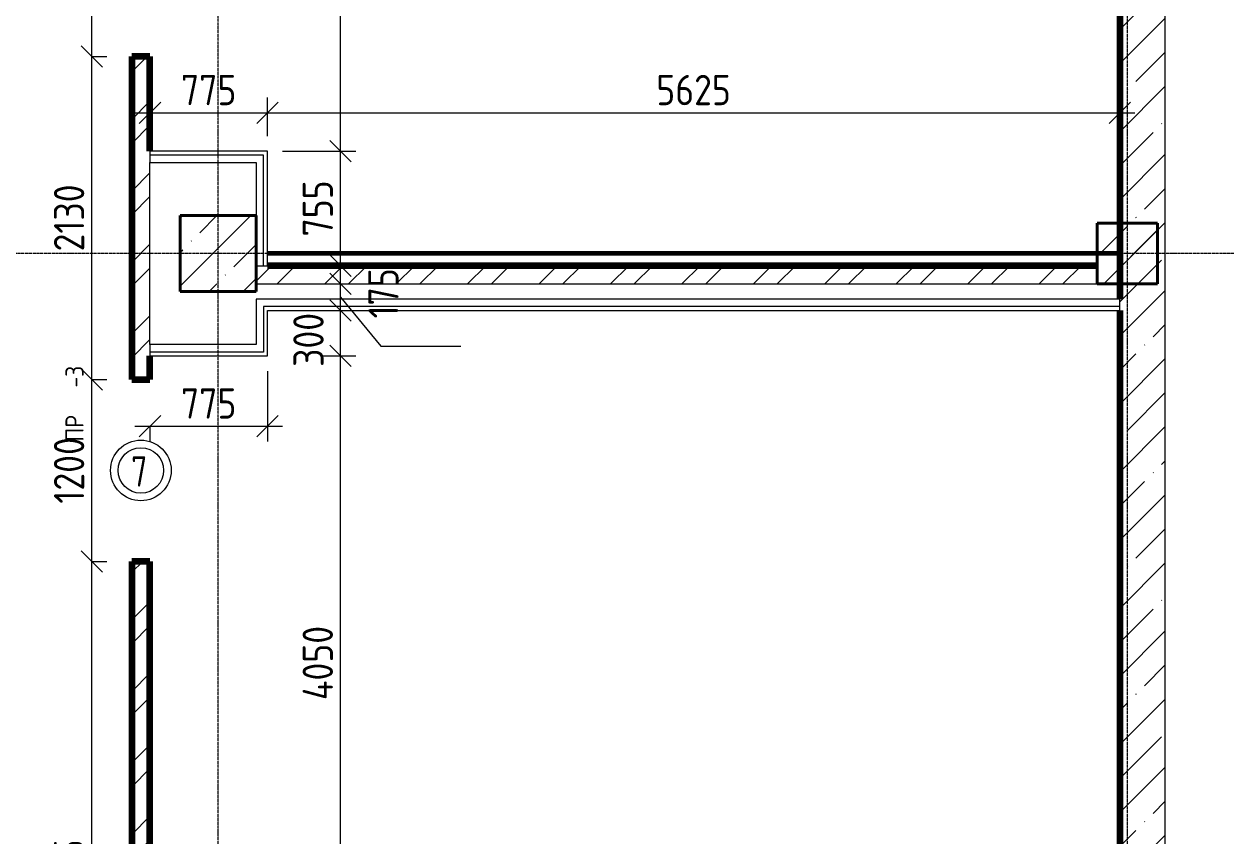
# Model space of a CAD drawing. Header units: millimetres. Extents: x -56773 to 221258, y -262288 to 26541.
# Drawn here: x -10480 to -2497, y 10965 to 16317 of the extents above; entities that cross this region are included whole.
import ezdxf

# ---------------------------------------------------------------- set-up
doc = ezdxf.new("R2010")
doc.units = ezdxf.units.MM
doc.linetypes.add('ADSK_Линия сетки', pattern=[25, 20, -2.5, 0, -2.5])
for name, color, linetype, lineweight in [('3.1 Штукатурка для инвесторов', 5, 'Continuous', 60), ('3.2) Штук 4 вып Сентябрь', 162, 'Continuous', 120), ('4.3)Шпакл баз сент инв подв и 1 эт', 6, 'Continuous', 60), ('Марки', 7, 'Continuous', 20), ('Марки дверей', 7, 'Continuous', 20), ('Несущие колонны', 7, 'Continuous', 18), ('Оси', 7, 'Continuous', 9), ('Размеры', 7, 'Continuous', 9), ('Стены внутренние', 7, 'Continuous', 18), ('Стены штриховка', 7, 'Continuous', 9)]:
    doc.layers.add(name, color=color, linetype=linetype, lineweight=lineweight)
doc.styles.add('GOST Common_3', font='', dxfattribs={"width": 0.9, "height": 200})
doc.styles.add('GOST Common_9', font='', dxfattribs={"width": 0.9, "height": 120})
doc.styles.add('GOST Common_B', font='', dxfattribs={"width": 0.8, "height": 200})
doc.styles.get('GOST Common_3').set_extended_font_data('GOST Common')
doc.styles.get('GOST Common_9').set_extended_font_data('GOST Common')
doc.styles.get('GOST Common_B').set_extended_font_data('GOST Common', bold=True)
doc.dimstyles.new('ADSK_Основной_2_0', dxfattribs={"dimscale": 304.8, "dimtxt": 201.142999, "dimasz": 0.463911, "dimexe": 0.328084, "dimexo": 0.328084, "dimgap": 0.164042, "dimtad": 1, "dimdec": 3, "dimrnd": 0.001, "dimdsep": 46, "dimtxsty": 'GOST Common_3', "dimblk1": 'OBLIQUE', "dimblk2": 'OBLIQUE', "dimsah": 1, "dimcen": 0.09, "dimdle": 0.328084, "dimazin": 2, "dimtfac": 1, "dimtdec": 4, "dimtix": 1, "dimtmove": 0, "dimatfit": 3, "dimfxl": 1, "dimtvp": 1, "dimtolj": 1, "dimtzin": 0, "dimlwd": 20, "dimlwe": 20, "dimarcsym": 2})
doc.dimstyles.new('ADSK_Основной_2_0_1', dxfattribs={"dimscale": 304.8, "dimtxt": 201.142999, "dimasz": 0.463911, "dimexe": 0.328084, "dimexo": 0.328084, "dimgap": 0.164042, "dimtad": 1, "dimdec": 3, "dimrnd": 0.001, "dimdsep": 46, "dimtxsty": 'GOST Common_3', "dimblk1": 'OBLIQUE', "dimblk2": 'OBLIQUE', "dimsah": 1, "dimcen": 0.09, "dimdle": 0.328084, "dimazin": 2, "dimtfac": 1, "dimtdec": 4, "dimtix": 1, "dimtmove": 1, "dimatfit": 3, "dimfxl": 1, "dimtvp": 1, "dimtolj": 1, "dimtzin": 0, "dimlwd": 20, "dimlwe": 20, "dimarcsym": 2})
pattern_1 = [(45, (0, 0), (-224.5064, 224.5064), []), (45, (224.5, 0), (-224.5064, 224.5064), [396.875, -79.375, 3.353, -76.022])]
pattern_2 = [(45, (0, 0), (-235.7317, 235.7317), []), (45, (157.15, 0), (-235.7317, 235.7317), [])]

# ---------------------------------------------------------------- blocks, each defined once
blk = doc.blocks.new('ADSK_КолоннаЖБ_Прямоугольная - 500x500 мм-V3-Кладочный план подвала')
at = {"layer": 'Несущие колонны', "lineweight": 9}
h = blk.add_hatch(dxfattribs=at)
h.set_pattern_fill('FP_9', color=256, style=0, pattern_type=2)
h.set_pattern_definition([(315, (-14804.97, -9200), (224.5064, 224.5064), []), (315, (-14804.97, -9424.5), (224.5064, 224.5064), [396.875, -79.375, 3.353, -76.022])])
h.paths.add_polyline_path([(-250, -250), (250, -250), (250, 250), (-250, 250)])
at = {"layer": 'Несущие колонны', "lineweight": 40}
for p, q in [((-250, -250), (-250, 250)), ((-250, 250), (250, 250)), ((250, 250), (-250, 250)), ((-250, 250), (-250, -250)), ((250, 250), (250, -250)), ((250, -250), (250, 250)), ((250, -250), (-250, -250)), ((-250, -250), (250, -250))]:
    blk.add_line(p, q, dxfattribs=at)
blk = doc.blocks.new('ADSK_КолоннаЖБ_Прямоугольная - 400x400 мм-1809659-Кладочный план подвала')
at = {"layer": 'Несущие колонны', "lineweight": 40}
for p, q in [((-200, 200), (200, 200)), ((-200, -200), (-200, 200)), ((200, 200), (200, -200)), ((200, -200), (-200, -200))]:
    blk.add_line(p, q, dxfattribs=at)
blk = doc.blocks.new('М_двери1 - Марка экземпляра 2-3719212-Кладочный план подвала')
at = {"layer": 'Марки дверей'}
for radius in [2, 1.5]:
    blk.add_circle((0, 0), radius, dxfattribs=at)
blk = doc.blocks.new('_Oblique')
at = {"color": 0, "linetype": 'ByBlock', "lineweight": -2}
blk.add_line((-0.5, -0.5), (0.5, 0.5), dxfattribs=at)
blk = doc.blocks.new('DIMBLOCK203-Кладочный план подвала')
at = {"layer": 'Defpoints', "color": 0, "lineweight": 25, "transparency": 16777216}
for p in [(-8875, 15480), (-8392.4, 15480), (-8492.4, 14725)]:
    blk.add_point(p, dxfattribs=at)
at = {"layer": 'Размеры', "color": 0, "lineweight": 20, "transparency": 16777216}
for p, q in [((-8392.4, 14625), (-8392.4, 15580)), ((-8775, 15480), (-8292.4, 15480)), ((-8392.4, 14725), (-8292.4, 14725))]:
    blk.add_line(p, q, dxfattribs=at)
at = {"layer": 'Размеры', "color": 0, "lineweight": 20, "transparency": 16777216, "xscale": 141.4, "yscale": 141.4, "zscale": 141.4}
for p, rotation in [((-8392.4, 15480), 90), ((-8392.4, 14725), 270)]:
    blk.add_blockref('_Oblique', p, dxfattribs=dict(at, rotation=rotation))
at = {"layer": 'Размеры', "color": 0, "lineweight": 9, "transparency": 16777216, "insert": (-8542.4, 15102.5), "char_height": 200, "width": 454.106, "attachment_point": 5, "rotation": 90, "style": 'GOST Common_3'}
blk.add_mtext('\\A1;755', dxfattribs=at)
blk = doc.blocks.new('DIMBLOCK204-Кладочный план подвала')
at = {"layer": 'Defpoints', "color": 0, "lineweight": 25, "transparency": 16777216}
for p in [(-8875, 17930), (-8392.4, 17930), (-8875, 15480)]:
    blk.add_point(p, dxfattribs=at)
at = {"layer": 'Размеры', "color": 0, "lineweight": 20, "transparency": 16777216}
for p, q in [((-8392.4, 15380), (-8392.4, 18030)), ((-8775, 17930), (-8292.4, 17930)), ((-8775, 15480), (-8292.4, 15480))]:
    blk.add_line(p, q, dxfattribs=at)
at = {"layer": 'Размеры', "color": 0, "lineweight": 20, "transparency": 16777216, "xscale": 141.4, "yscale": 141.4, "zscale": 141.4}
for p, rotation in [((-8392.4, 17930), 90), ((-8392.4, 15480), 270)]:
    blk.add_blockref('_Oblique', p, dxfattribs=dict(at, rotation=rotation))
at = {"layer": 'Размеры', "color": 0, "lineweight": 9, "transparency": 16777216, "insert": (-8542.4, 16705), "char_height": 200, "width": 625.93, "attachment_point": 5, "rotation": 90, "style": 'GOST Common_3'}
blk.add_mtext('\\A1;2450', dxfattribs=at)
blk = doc.blocks.new('DIMBLOCK206-Кладочный план подвала')
at = {"layer": 'Defpoints', "color": 0, "lineweight": 25, "transparency": 16777216}
for p in [(-9650, 15833.5), (-8875, 15733.5), (-8875, 15480)]:
    blk.add_point(p, dxfattribs=at)
at = {"layer": 'Размеры', "color": 0, "lineweight": 20, "transparency": 16777216}
for p, q in [((-8875, 15580), (-8875, 15833.5)), ((-9750, 15733.5), (-8775, 15733.5)), ((-9650, 15733.5), (-9650, 15633.5))]:
    blk.add_line(p, q, dxfattribs=at)
at = {"layer": 'Размеры', "color": 0, "lineweight": 20, "transparency": 16777216, "xscale": 141.4, "yscale": 141.4, "zscale": 141.4, "rotation": 180}
blk.add_blockref('_Oblique', (-9650, 15733.5), dxfattribs=at)
at = {"layer": 'Размеры', "color": 0, "lineweight": 20, "transparency": 16777216, "xscale": 141.4, "yscale": 141.4, "zscale": 141.4}
blk.add_blockref('_Oblique', (-8875, 15733.5), dxfattribs=at)
at = {"layer": 'Размеры', "color": 0, "lineweight": 9, "transparency": 16777216, "insert": (-9262.5, 15883.5), "char_height": 200, "width": 454.106, "attachment_point": 5, "style": 'GOST Common_3'}
blk.add_mtext('\\A1;775', dxfattribs=at)
blk = doc.blocks.new('DIMBLOCK207-Кладочный план подвала')
at = {"layer": 'Defpoints', "color": 0, "lineweight": 25, "transparency": 16777216}
for p in [(-3250, 15833.5), (-3250, 15733.5), (-8875, 15480)]:
    blk.add_point(p, dxfattribs=at)
at = {"layer": 'Размеры', "color": 0, "lineweight": 20, "transparency": 16777216}
for p, q in [((-8875, 15580), (-8875, 15833.5)), ((-8975, 15733.5), (-3150, 15733.5)), ((-3250, 15733.5), (-3250, 15633.5))]:
    blk.add_line(p, q, dxfattribs=at)
at = {"layer": 'Размеры', "color": 0, "lineweight": 20, "transparency": 16777216, "xscale": 141.4, "yscale": 141.4, "zscale": 141.4, "rotation": 180}
blk.add_blockref('_Oblique', (-8875, 15733.5), dxfattribs=at)
at = {"layer": 'Размеры', "color": 0, "lineweight": 20, "transparency": 16777216, "xscale": 141.4, "yscale": 141.4, "zscale": 141.4}
blk.add_blockref('_Oblique', (-3250, 15733.5), dxfattribs=at)
at = {"layer": 'Размеры', "color": 0, "lineweight": 9, "transparency": 16777216, "insert": (-6062.5, 15883.5), "char_height": 200, "width": 605.475, "attachment_point": 5, "style": 'GOST Common_3'}
blk.add_mtext('\\A1;5625', dxfattribs=at)
blk = doc.blocks.new('DIMBLOCK213-Кладочный план подвала')
at = {"layer": 'Defpoints', "color": 0, "lineweight": 25, "transparency": 16777216}
for p in [(-10133.7, 12775), (-10033.7, 12775), (-10133.7, 8650)]:
    blk.add_point(p, dxfattribs=at)
at = {"layer": 'Размеры', "color": 0, "lineweight": 20, "transparency": 16777216}
for p, q in [((-10033.7, 8550), (-10033.7, 12875)), ((-10033.7, 12775), (-9933.7, 12775)), ((-10033.7, 8650), (-9933.7, 8650))]:
    blk.add_line(p, q, dxfattribs=at)
at = {"layer": 'Размеры', "color": 0, "lineweight": 20, "transparency": 16777216, "xscale": 141.4, "yscale": 141.4, "zscale": 141.4}
for p, rotation in [((-10033.7, 12775), 90), ((-10033.7, 8650), 270)]:
    blk.add_blockref('_Oblique', p, dxfattribs=dict(at, rotation=rotation))
at = {"layer": 'Размеры', "color": 0, "lineweight": 9, "transparency": 16777216, "insert": (-10183.7, 10712.5), "char_height": 200, "width": 580.928, "attachment_point": 5, "rotation": 90, "style": 'GOST Common_3'}
blk.add_mtext('\\A1;4125', dxfattribs=at)
blk = doc.blocks.new('DIMBLOCK214-Кладочный план подвала')
at = {"layer": 'Defpoints', "color": 0, "lineweight": 25, "transparency": 16777216}
for p in [(-10133.7, 13975), (-10033.7, 13975), (-10133.7, 12775)]:
    blk.add_point(p, dxfattribs=at)
at = {"layer": 'Размеры', "color": 0, "lineweight": 20, "transparency": 16777216}
for p, q in [((-10033.7, 12675), (-10033.7, 14075)), ((-10033.7, 13975), (-9933.7, 13975)), ((-10033.7, 12775), (-9933.7, 12775))]:
    blk.add_line(p, q, dxfattribs=at)
at = {"layer": 'Размеры', "color": 0, "lineweight": 20, "transparency": 16777216, "xscale": 141.4, "yscale": 141.4, "zscale": 141.4}
for p, rotation in [((-10033.7, 13975), 90), ((-10033.7, 12775), 270)]:
    blk.add_blockref('_Oblique', p, dxfattribs=dict(at, rotation=rotation))
at = {"layer": 'Размеры', "color": 0, "lineweight": 9, "transparency": 16777216, "insert": (-10183.7, 13375), "char_height": 200, "width": 560.473, "attachment_point": 5, "rotation": 90, "style": 'GOST Common_3'}
blk.add_mtext('\\A1;1200', dxfattribs=at)
blk = doc.blocks.new('DIMBLOCK215-Кладочный план подвала')
at = {"layer": 'Defpoints', "color": 0, "lineweight": 25, "transparency": 16777216}
for p in [(-10133.7, 16105), (-10033.7, 16105), (-10133.7, 13975)]:
    blk.add_point(p, dxfattribs=at)
at = {"layer": 'Размеры', "color": 0, "lineweight": 20, "transparency": 16777216}
for p, q in [((-10033.7, 13875), (-10033.7, 16205)), ((-10033.7, 16105), (-9933.7, 16105)), ((-10033.7, 13975), (-9933.7, 13975))]:
    blk.add_line(p, q, dxfattribs=at)
at = {"layer": 'Размеры', "color": 0, "lineweight": 20, "transparency": 16777216, "xscale": 141.4, "yscale": 141.4, "zscale": 141.4}
for p, rotation in [((-10033.7, 16105), 90), ((-10033.7, 13975), 270)]:
    blk.add_blockref('_Oblique', p, dxfattribs=dict(at, rotation=rotation))
at = {"layer": 'Размеры', "color": 0, "lineweight": 9, "transparency": 16777216, "insert": (-10183.7, 15040), "char_height": 200, "width": 560.473, "attachment_point": 5, "rotation": 90, "style": 'GOST Common_3'}
blk.add_mtext('\\A1;2130', dxfattribs=at)
blk = doc.blocks.new('DIMBLOCK216-Кладочный план подвала')
at = {"layer": 'Defpoints', "color": 0, "lineweight": 25, "transparency": 16777216}
for p in [(-10133.7, 17155), (-10033.7, 17155), (-10133.7, 16105)]:
    blk.add_point(p, dxfattribs=at)
at = {"layer": 'Размеры', "color": 0, "lineweight": 20, "transparency": 16777216}
for p, q in [((-10033.7, 16005), (-10033.7, 17255)), ((-10033.7, 17155), (-9933.7, 17155)), ((-10033.7, 16105), (-9933.7, 16105))]:
    blk.add_line(p, q, dxfattribs=at)
at = {"layer": 'Размеры', "color": 0, "lineweight": 20, "transparency": 16777216, "xscale": 141.4, "yscale": 141.4, "zscale": 141.4}
for p, rotation in [((-10033.7, 17155), 90), ((-10033.7, 16105), 270)]:
    blk.add_blockref('_Oblique', p, dxfattribs=dict(at, rotation=rotation))
at = {"layer": 'Размеры', "color": 0, "lineweight": 9, "transparency": 16777216, "insert": (-10183.7, 16630), "char_height": 200, "width": 560.473, "attachment_point": 5, "rotation": 90, "style": 'GOST Common_3'}
blk.add_mtext('\\A1;1050', dxfattribs=at)
blk = doc.blocks.new('DIMBLOCK219-Кладочный план подвала')
at = {"layer": 'Defpoints', "color": 0, "lineweight": 25, "transparency": 16777216}
for p in [(-8614.6, 14130), (-8392.4, 14130), (-8875, 10080)]:
    blk.add_point(p, dxfattribs=at)
at = {"layer": 'Размеры', "color": 0, "lineweight": 20, "transparency": 16777216}
for p, q in [((-8392.4, 9980), (-8392.4, 14230)), ((-8514.6, 14130), (-8292.4, 14130)), ((-8775, 10080), (-8292.4, 10080))]:
    blk.add_line(p, q, dxfattribs=at)
at = {"layer": 'Размеры', "color": 0, "lineweight": 20, "transparency": 16777216, "xscale": 141.4, "yscale": 141.4, "zscale": 141.4}
for p, rotation in [((-8392.4, 14130), 90), ((-8392.4, 10080), 270)]:
    blk.add_blockref('_Oblique', p, dxfattribs=dict(at, rotation=rotation))
at = {"layer": 'Размеры', "color": 0, "lineweight": 9, "transparency": 16777216, "insert": (-8542.4, 12105), "char_height": 200, "width": 625.93, "attachment_point": 5, "rotation": 90, "style": 'GOST Common_3'}
blk.add_mtext('\\A1;4050', dxfattribs=at)
blk = doc.blocks.new('DIMBLOCK220-Кладочный план подвала')
at = {"layer": 'Defpoints', "color": 0, "lineweight": 25, "transparency": 16777216}
for p in [(-8492.4, 14430), (-8392.4, 14430), (-8614.6, 14130)]:
    blk.add_point(p, dxfattribs=at)
at = {"layer": 'Размеры', "color": 0, "lineweight": 20, "transparency": 16777216}
for p, q in [((-8392.4, 14030), (-8392.4, 14530)), ((-8392.4, 14430), (-8292.4, 14430)), ((-8514.6, 14130), (-8292.4, 14130))]:
    blk.add_line(p, q, dxfattribs=at)
at = {"layer": 'Размеры', "color": 0, "lineweight": 20, "transparency": 16777216, "xscale": 141.4, "yscale": 141.4, "zscale": 141.4}
for p, rotation in [((-8392.4, 14430), 90), ((-8392.4, 14130), 270)]:
    blk.add_blockref('_Oblique', p, dxfattribs=dict(at, rotation=rotation))
at = {"layer": 'Размеры', "color": 0, "lineweight": 9, "transparency": 16777216, "insert": (-8703.8, 14057.6), "char_height": 200, "width": 454.106, "attachment_point": 1, "rotation": 90, "line_spacing_factor": 1.022761, "style": 'GOST Common_3'}
blk.add_mtext('\\A1;300', dxfattribs=at)
blk = doc.blocks.new('DIMBLOCK221-Кладочный план подвала')
at = {"layer": 'Defpoints', "color": 0, "lineweight": 25, "transparency": 16777216}
for p in [(-8492.4, 14605), (-8392.4, 14605), (-8492.4, 14430)]:
    blk.add_point(p, dxfattribs=at)
at = {"layer": 'Размеры', "color": 0, "lineweight": 20, "transparency": 16777216}
for p, q in [((-8392.4, 14330), (-8392.4, 14705)), ((-8392.4, 14605), (-8292.4, 14605)), ((-8392.4, 14517.5), (-8126.3, 14193.7)), ((-8392.4, 14430), (-8292.4, 14430)), ((-8126.3, 14193.7), (-7597.7, 14193.7))]:
    blk.add_line(p, q, dxfattribs=at)
at = {"layer": 'Размеры', "color": 0, "lineweight": 20, "transparency": 16777216, "xscale": 141.4, "yscale": 141.4, "zscale": 141.4}
for p, rotation in [((-8392.4, 14605), 90), ((-8392.4, 14430), 270)]:
    blk.add_blockref('_Oblique', p, dxfattribs=dict(at, rotation=rotation))
at = {"layer": 'Размеры', "color": 0, "lineweight": 9, "transparency": 16777216, "insert": (-8209.6, 14377), "char_height": 200, "width": 409.104, "attachment_point": 1, "rotation": 90, "line_spacing_factor": 1.022761, "style": 'GOST Common_3'}
blk.add_mtext('\\A1;175', dxfattribs=at)
blk = doc.blocks.new('DIMBLOCK226-Кладочный план подвала')
at = {"layer": 'Defpoints', "color": 0, "lineweight": 25, "transparency": 16777216}
for p in [(-8875, 14130), (-9650, 13766.4), (-8875, 13666.5)]:
    blk.add_point(p, dxfattribs=at)
at = {"layer": 'Размеры', "color": 0, "lineweight": 20, "transparency": 16777216}
for p, q in [((-8875, 14030), (-8875, 13566.5)), ((-9750, 13666.5), (-8775, 13666.5)), ((-9650, 13666.4), (-9650, 13566.5))]:
    blk.add_line(p, q, dxfattribs=at)
at = {"layer": 'Размеры', "color": 0, "lineweight": 20, "transparency": 16777216, "xscale": 141.4, "yscale": 141.4, "zscale": 141.4, "rotation": 180}
blk.add_blockref('_Oblique', (-9650, 13666.5), dxfattribs=at)
at = {"layer": 'Размеры', "color": 0, "lineweight": 20, "transparency": 16777216, "xscale": 141.4, "yscale": 141.4, "zscale": 141.4}
blk.add_blockref('_Oblique', (-8875, 13666.5), dxfattribs=at)
at = {"layer": 'Размеры', "color": 0, "lineweight": 9, "transparency": 16777216, "insert": (-9262.5, 13816.5), "char_height": 200, "width": 454.106, "attachment_point": 5, "style": 'GOST Common_3'}
blk.add_mtext('\\A1;775', dxfattribs=at)

msp = doc.modelspace()

# ---------------------------------------------------------------- hatches: boundary and pattern name
at = {"layer": 'Несущие колонны', "lineweight": 9}
h = msp.add_hatch(dxfattribs=at)
h.set_pattern_fill('FP_3', color=256, style=0, pattern_type=2)
h.set_pattern_definition(pattern_1)
h.paths.add_polyline_path([(-3000, 14604.969), (-3000, 15004.969), (-3400, 15004.969), (-3400, 14604.969)])
at = {"layer": 'Стены внутренние', "lineweight": 9}
h = msp.add_hatch(dxfattribs=at)
h.set_pattern_fill('FP_3', color=256, style=0, pattern_type=2)
h.set_pattern_definition(pattern_1)
h.paths.add_polyline_path([(-2950, 9354.969), (-2950, 23754.969), (-3000, 23754.969), (-3000, 23604.969), (-3250, 23604.969), (-3250, 18804.969), (-3000, 18804.969), (-3000, 18404.969), (-3250, 18404.969), (-3250, 9604.969), (-3000, 9604.969), (-3000, 9354.969)])
h = msp.add_hatch(dxfattribs=at)
h.set_pattern_fill('FP_2', color=256, style=0, pattern_type=2)
h.set_pattern_definition(pattern_2)
h.paths.add_polyline_path([(-9650, 2954.969), (-9650, 4459.969), (-9770, 4459.969), (-9770, 2954.969), (-9726.7944, 2954.969)])
h.paths.add_polyline_path([(-9650, 5959.969), (-9650, 7449.969), (-9770, 7449.969), (-9770, 5959.969)])
h.paths.add_polyline_path([(-9770, 8649.969), (-9650, 8649.969), (-9650, 12774.969), (-9770, 12774.969), (-9770, 10554.4271)])
h.paths.add_polyline_path([(-9770, 13974.969), (-9650, 13974.969), (-9650, 16104.969), (-9770, 16104.969), (-9770, 15315.6419)])
h.paths.add_polyline_path([(-9726.7944, 17154.969), (-9650, 17154.969), (-9650, 20554.969), (-9770, 20554.969), (-9770, 17154.969)])
h = msp.add_hatch(dxfattribs=at)
h.set_pattern_fill('FP_2', color=256, style=0, pattern_type=2)
h.set_pattern_definition(pattern_2)
h.paths.add_polyline_path([(-3400, 14604.969), (-3400, 14724.969), (-8950, 14724.969), (-8950, 14604.969), (-7008.8652, 14604.969)])

# ---------------------------------------------------------------- linework, layer by layer
at = {"layer": '3.1 Штукатурка для инвесторов'}
for points in [[(-8875, 18284.969), (-3250, 18284.969), (-3250, 14804.969), (-8875, 14804.969)], [(-9770, 16104.969), (-9770, 13974.969)], [(-3250, 14429.969), (-3250, 9724.969), (-3800, 9734.969)], [(-9650, 13974.969), (-9650, 14129.969)], [(-9770, 12774.969), (-9770, 8649.969)], [(-9650, 10079.969), (-9650, 12774.969)]]:
    msp.add_lwpolyline(points, dxfattribs=at)
at = {"layer": '3.2) Штук 4 вып Сентябрь'}
for p, q in [((-3250, 18284.969), (-3250, 14504.969)), ((-9650, 16104.969), (-9770, 16104.969)), ((-9770, 16104.969), (-9770, 13974.969)), ((-9650, 15479.969), (-9650, 16104.969)), ((-3400, 14724.969), (-8875, 14724.969)), ((-3250, 14429.969), (-3250, 9724.969)), ((-9650, 13974.969), (-9650, 14129.969)), ((-9770, 13974.969), (-9650, 13974.969)), ((-9650, 12774.969), (-9770, 12774.969)), ((-9770, 12774.969), (-9770, 8649.969)), ((-9650, 10079.969), (-9650, 12774.969))]:
    msp.add_line(p, q, dxfattribs=at)
at = {"layer": '4.3)Шпакл баз сент инв подв и 1 эт'}
for p, q in [((-9770, 16104.969), (-9770, 13974.969)), ((-3250, 14429.969), (-3250, 9724.969)), ((-9650, 13974.969), (-9650, 14129.969)), ((-9770, 13974.969), (-9650, 13974.969)), ((-9650, 12774.969), (-9770, 12774.969)), ((-9770, 12774.969), (-9770, 8649.969)), ((-9650, 10079.969), (-9650, 12774.969))]:
    msp.add_line(p, q, dxfattribs=at)
at = {"layer": 'Несущие колонны', "lineweight": 9}
for p, q in [((-3000, 15004.969), (-3400, 15004.969)), ((-3400, 15004.969), (-3400, 14604.969)), ((-3000, 14604.969), (-3000, 15004.969)), ((-3400, 14604.969), (-3000, 14604.969))]:
    msp.add_line(p, q, dxfattribs=at)
at = {"layer": 'Оси', "linetype": 'ADSK_Линия сетки', "lineweight": 5}
for p, q in [((-9200, -10973.8823), (-9200, 24500.9141)), ((-3200, -10973.8823), (-3200, 24500.9141)), ((-2497.4038, 14804.969), (-25240.0967, 14804.969))]:
    msp.add_line(p, q, dxfattribs=at)
at = {"layer": 'Стены внутренние', "lineweight": 5}
for p, q in [((-2950, 9654.969), (-2950, 24054.969)), ((-8875, 15479.969), (-9650, 15479.969)), ((-8875, 14724.969), (-8875, 15479.969)), ((-9650, 14204.969), (-9650, 15404.969)), ((-9650, 15404.969), (-8950, 15404.969)), ((-8950, 15404.969), (-8950, 15054.969)), ((-3400, 14604.969), (-3400, 14724.969)), ((-8950, 14604.969), (-3400, 14604.969)), ((-3250, 14504.969), (-8950, 14504.969)), ((-8950, 14504.969), (-8950, 14204.969)), ((-8875, 14429.969), (-3250, 14429.969)), ((-8875, 14129.969), (-8875, 14429.969)), ((-8950, 14204.969), (-9650, 14204.969)), ((-9650, 14129.969), (-8875, 14129.969))]:
    msp.add_line(p, q, dxfattribs=at)
at = {"layer": 'Стены штриховка', "lineweight": 9}
for p, q in [((-9650, 15479.969), (-9650, 15404.969)), ((-8900, 15454.969), (-9650, 15454.969)), ((-8900, 14724.969), (-8900, 15454.969)), ((-8950, 14724.969), (-8875, 14724.969)), ((-3250, 14454.969), (-8900, 14454.969)), ((-8900, 14454.969), (-8900, 14154.969)), ((-3250, 14429.969), (-3250, 14504.969)), ((-9650, 14204.969), (-9650, 14129.969)), ((-8900, 14154.969), (-9650, 14154.969))]:
    msp.add_line(p, q, dxfattribs=at)

# ---------------------------------------------------------------- block references
at = {"layer": 'Марки дверей', "xscale": 99.99999999999993, "yscale": 99.99999999999993, "zscale": 99.99999999999993}
msp.add_blockref('М_двери1 - Марка экземпляра 2-3719212-Кладочный план подвала', (-9710, 13374.969), dxfattribs=at)
at = {"layer": 'Несущие колонны', "rotation": 89.9999999999999}
msp.add_blockref('ADSK_КолоннаЖБ_Прямоугольная - 500x500 мм-V3-Кладочный план подвала', (-9200, 14804.969), dxfattribs=at)
at = {"layer": 'Несущие колонны', "lineweight": 40, "rotation": 89.9999999999999}
msp.add_blockref('ADSK_КолоннаЖБ_Прямоугольная - 400x400 мм-1809659-Кладочный план подвала', (-3200, 14804.969), dxfattribs=at)

# ---------------------------------------------------------------- texts
at = {"layer": 'Марки', "lineweight": 9, "char_height": 120, "attachment_point": 1, "rotation": 90, "style": 'GOST Common_9'}
for s, insert, width in [('-3', (-10207.6058, 13922.1377), 389.620125), ('ПР', (-10207.6058, 13564.9502), 432.91125)]:
    msp.add_mtext(s, dxfattribs=dict(at, insert=insert, width=width))
at = {"layer": 'Марки дверей', "lineweight": 5, "insert": (-9774.0574, 13468.6279), "char_height": 200, "width": 147.5105, "attachment_point": 1, "style": 'GOST Common_B'}
msp.add_mtext('\\fGOST Common|b1|i0|c204|p34|;\\W.8;7', dxfattribs=at)

# ---------------------------------------------------------------- dimensions: what is measured, and where the dimension line sits
at = {"layer": 'Размеры', "lineweight": 9}
for base, p1, p2, override, picture, middle in [((-8392.3905, 17929.969), (-8875, 15479.969), (-8875, 17929.969), {"dimpost": '<>', "dimfxl": 1550}, 'DIMBLOCK204-Кладочный план подвала', (-8542.3905, 16704.969)), ((-10033.7055, 17154.969), (-10133.6904, 16104.969), (-10133.6904, 17154.969), {"dimpost": '<>', "dimfxl": 1050}, 'DIMBLOCK216-Кладочный план подвала', (-10183.7055, 16629.969)), ((-10033.7055, 16104.969), (-10133.6904, 13974.969), (-10133.6904, 16104.969), {"dimpost": '<>', "dimfxl": 2130}, 'DIMBLOCK215-Кладочный план подвала', (-10183.7055, 15039.969)), ((-8392.3905, 15479.969), (-8492.3754, 14724.969), (-8875, 15479.969), {"dimpost": '<>', "dimfxl": 846.419855}, 'DIMBLOCK203-Кладочный план подвала', (-8542.3905, 15102.469)), ((-8392.3905, 14129.969), (-8875, 10079.969), (-8614.5569, 14129.969), {"dimpost": '<>', "dimfxl": 4058.365507}, 'DIMBLOCK219-Кладочный план подвала', (-8542.3905, 12104.969)), ((-10033.7055, 13974.969), (-10133.6904, 12774.969), (-10133.6904, 13974.969), {"dimpost": '<>', "dimfxl": 1200}, 'DIMBLOCK214-Кладочный план подвала', (-10183.7055, 13374.969)), ((-10033.7055, 12774.969), (-10133.6904, 8649.969), (-10133.6904, 12774.969), {"dimpost": '<>', "dimfxl": 4125}, 'DIMBLOCK213-Кладочный план подвала', (-10183.7055, 10712.469))]:
    dim = msp.add_linear_dim(base=base, p1=p1, p2=p2, angle=90, dimstyle='ADSK_Основной_2_0', override=override, dxfattribs=at)
    dim.commit()
    dim.dimension.update_dxf_attribs({"geometry": picture, "text_midpoint": middle})
for base, p1, p2, override, picture, middle in [((-8875, 15733.5374), (-9650, 15833.5223), (-8875, 15479.969), {"dimpost": '<>', "dimfxl": 851.836233}, 'DIMBLOCK206-Кладочный план подвала', (-9262.5, 15883.5374)), ((-3250, 15733.5374), (-8875, 15479.969), (-3250, 15833.5223), {"dimpost": '<>', "dimfxl": 5636.100156}, 'DIMBLOCK207-Кладочный план подвала', (-6062.5, 15883.5374)), ((-8875, 13666.4573), (-9650, 13766.4422), (-8875, 14129.969), {"dimpost": '<>', "dimfxl": 856.0238}, 'DIMBLOCK226-Кладочный план подвала', (-9262.5, 13816.4573))]:
    dim = msp.add_linear_dim(base=base, p1=p1, p2=p2, dimstyle='ADSK_Основной_2_0', override=override, dxfattribs=at)
    dim.commit()
    dim.dimension.update_dxf_attribs({"geometry": picture, "text_midpoint": middle})
for base, p1, p2, override, picture, middle in [((-8392.3905, 14604.969), (-8492.3754, 14429.969), (-8492.3754, 14604.969), {"dimpost": '<>', "dimfxl": 175}, 'DIMBLOCK221-Кладочный план подвала', (-8076.3117, 14193.705)), ((-8392.3905, 14429.969), (-8614.5569, 14129.969), (-8492.3754, 14429.969), {"dimpost": '<>', "dimfxl": 323.926417}, 'DIMBLOCK220-Кладочный план подвала', (-8570.4228, 14284.6655))]:
    dim = msp.add_linear_dim(base=base, p1=p1, p2=p2, angle=90, dimstyle='ADSK_Основной_2_0_1', override=override, dxfattribs=at)
    dim.commit()
    dim.dimension.update_dxf_attribs({"geometry": picture, "text_midpoint": middle, "dimtype": 160, "text_rotation": 90})

doc.saveas('drawing.dxf')
